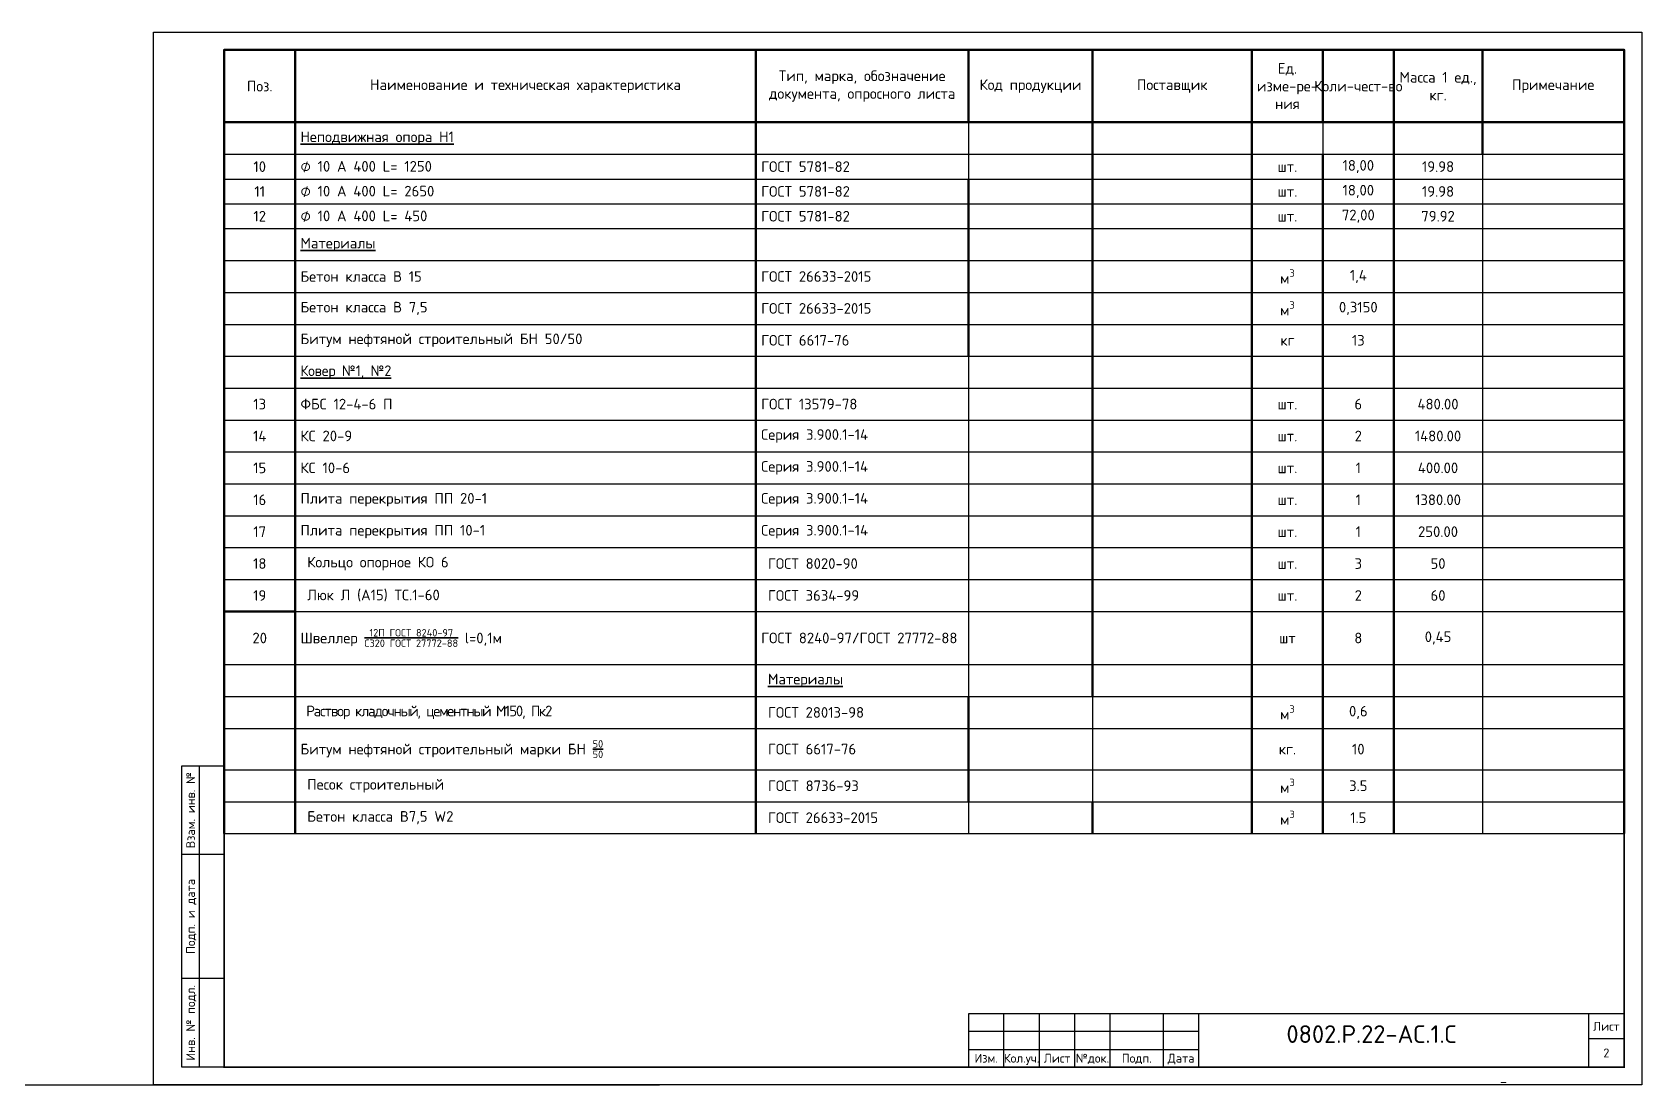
# Model space of a CAD drawing. Header units: millimetres. Extents: x 1601 to 14530, y 1157 to 3820.
# Drawn here: x 13143 to 13597.2, y 2831 to 3128 of the extents above; entities that cross this region are included whole.
import ezdxf
from ezdxf.enums import TextEntityAlignment as Align

# ---------------------------------------------------------------- set-up
doc = ezdxf.new("R2010")
doc.units = ezdxf.units.MM
doc.layers.add('таблица', color=250, linetype='Continuous', lineweight=35)
doc.styles.add('-ISOCPEUR-', font='isocpeur.TTF')
doc.styles.add('GOST-2.304_Type-B', font='GOST Common.ttf')
doc.styles.get("Standard").update_dxf_attribs({"font": 'GOST Common.ttf'})

# ---------------------------------------------------------------- blocks, each defined once
blk = doc.blocks.new('*T341')
at = {"layer": 'таблица', "color": 7, "lineweight": 50, "transparency": 16777216}
for p, q in [((0, 0), (395, 0)), ((0, 0), (0, -20.43)), ((20, 0), (20, -20.43)), ((150, 0), (150, -20.43)), ((210, 0), (210, -20.43)), ((245, 0), (245, -20.43)), ((290, 0), (290, -20.43)), ((310, 0), (310, -20.43)), ((330, 0), (330, -20.43)), ((355, 0), (355, -20.43)), ((395, 0), (395, -20.43))]:
    blk.add_line(p, q, dxfattribs=at)
at = {"layer": 'таблица', "color": 0, "lineweight": 50, "transparency": 16777216}
for p, q in [((0, -20.43), (150, -20.43)), ((0, -20.43), (0, -221.13)), ((20, -20.43), (20, -221.13)), ((210, -20.43), (395, -20.43)), ((245, -20.43), (245, -182.43)), ((290, -20.43), (290, -29.43)), ((330, -20.43), (330, -29.43)), ((355, -20.43), (355, -29.43)), ((395, -20.43), (395, -221.13)), ((210, -36.43), (210, -86.43)), ((0, -158.43), (20, -158.43)), ((210, -182.43), (210, -212.13)), ((245, -212.13), (245, -221.13))]:
    blk.add_line(p, q, dxfattribs=at)
at = {"layer": 'таблица', "color": 0, "linetype": 'ByBlock', "lineweight": 50, "transparency": 16777216}
for p, q in [((150, -20.43), (210, -20.43)), ((150, -20.43), (150, -221.13)), ((290, -29.43), (290, -221.13)), ((310, -29.43), (310, -221.13)), ((330, -29.43), (330, -221.13))]:
    blk.add_line(p, q, dxfattribs=at)
at = {"layer": 'таблица', "color": 0, "linetype": 'ByBlock', "lineweight": -2, "transparency": 16777216}
for p, q in [((210, -20.43), (210, -36.43)), ((310, -20.43), (310, -29.43)), ((355, -29.43), (355, -221.13)), ((210, -86.43), (210, -182.43)), ((245, -182.43), (245, -212.13)), ((210, -191.43), (245, -191.43)), ((210, -203.13), (245, -203.13)), ((210, -212.13), (245, -212.13)), ((210, -212.13), (210, -221.13))]:
    blk.add_line(p, q, dxfattribs=at)
at = {"layer": 'таблица', "color": 0, "lineweight": 25, "transparency": 16777216}
for p, q in [((0, -29.43), (20, -29.43)), ((210, -29.43), (290, -29.43)), ((310, -29.43), (395, -29.43)), ((0, -36.43), (20, -36.43)), ((210, -36.43), (245, -36.43)), ((355, -36.43), (395, -36.43)), ((0, -43.43), (20, -43.43)), ((210, -43.43), (245, -43.43)), ((355, -43.43), (395, -43.43)), ((0, -50.43), (20, -50.43)), ((210, -50.43), (245, -50.43)), ((355, -50.43), (395, -50.43)), ((0, -59.43), (20, -59.43)), ((210, -59.43), (245, -59.43)), ((355, -59.43), (395, -59.43)), ((0, -68.43), (20, -68.43)), ((210, -68.43), (245, -68.43)), ((355, -68.43), (395, -68.43)), ((0, -77.43), (20, -77.43)), ((210, -77.43), (245, -77.43)), ((355, -77.43), (395, -77.43)), ((0, -86.43), (20, -86.43)), ((210, -86.43), (245, -86.43)), ((355, -86.43), (395, -86.43)), ((0, -95.43), (20, -95.43)), ((210, -95.43), (245, -95.43)), ((355, -95.43), (395, -95.43)), ((0, -104.43), (20, -104.43)), ((210, -104.43), (245, -104.43)), ((355, -104.43), (395, -104.43)), ((0, -113.43), (20, -113.43)), ((210, -113.43), (245, -113.43)), ((355, -113.43), (395, -113.43)), ((0, -122.43), (20, -122.43)), ((210, -122.43), (245, -122.43)), ((355, -122.43), (395, -122.43)), ((0, -131.43), (20, -131.43)), ((210, -131.43), (245, -131.43)), ((355, -131.43), (395, -131.43)), ((0, -140.43), (20, -140.43)), ((210, -140.43), (245, -140.43)), ((355, -140.43), (395, -140.43)), ((0, -149.43), (20, -149.43)), ((210, -149.43), (245, -149.43)), ((355, -149.43), (395, -149.43)), ((210, -158.43), (245, -158.43)), ((355, -158.43), (395, -158.43)), ((0, -173.43), (20, -173.43)), ((210, -173.43), (245, -173.43)), ((355, -173.43), (395, -173.43)), ((0, -182.43), (20, -182.43)), ((210, -182.43), (245, -182.43)), ((355, -182.43), (395, -182.43)), ((0, -191.43), (20, -191.43)), ((355, -191.43), (395, -191.43)), ((0, -203.13), (20, -203.13)), ((355, -203.13), (395, -203.13)), ((0, -212.13), (20, -212.13)), ((355, -212.13), (395, -212.13)), ((0, -221.13), (20, -221.13)), ((210, -221.13), (245, -221.13)), ((355, -221.13), (395, -221.13))]:
    blk.add_line(p, q, dxfattribs=at)
at = {"layer": 'таблица', "color": 0, "linetype": 'ByBlock', "lineweight": 25, "transparency": 16777216}
for p, q in [((20, -29.43), (210, -29.43)), ((290, -29.43), (310, -29.43)), ((20, -36.43), (210, -36.43)), ((245, -36.43), (355, -36.43)), ((20, -43.43), (210, -43.43)), ((245, -43.43), (355, -43.43)), ((20, -50.43), (210, -50.43)), ((245, -50.43), (355, -50.43)), ((20, -59.43), (210, -59.43)), ((245, -59.43), (355, -59.43)), ((20, -68.43), (210, -68.43)), ((245, -68.43), (355, -68.43)), ((20, -77.43), (210, -77.43)), ((245, -77.43), (355, -77.43)), ((20, -86.43), (210, -86.43)), ((245, -86.43), (355, -86.43)), ((20, -95.43), (210, -95.43)), ((245, -95.43), (355, -95.43)), ((20, -104.43), (210, -104.43)), ((245, -104.43), (355, -104.43)), ((20, -113.43), (210, -113.43)), ((245, -113.43), (355, -113.43)), ((20, -122.43), (210, -122.43)), ((245, -122.43), (355, -122.43)), ((20, -131.43), (210, -131.43)), ((245, -131.43), (355, -131.43)), ((20, -140.43), (210, -140.43)), ((245, -140.43), (355, -140.43)), ((20, -149.43), (210, -149.43)), ((245, -149.43), (355, -149.43)), ((20, -158.43), (210, -158.43)), ((245, -158.43), (355, -158.43)), ((20, -173.43), (210, -173.43)), ((245, -173.43), (355, -173.43)), ((20, -182.43), (210, -182.43)), ((245, -182.43), (355, -182.43)), ((20, -191.43), (210, -191.43)), ((245, -191.43), (355, -191.43)), ((20, -203.13), (210, -203.13)), ((245, -203.13), (355, -203.13)), ((20, -212.13), (210, -212.13)), ((245, -212.13), (355, -212.13)), ((20, -221.13), (210, -221.13)), ((245, -221.13), (355, -221.13))]:
    blk.add_line(p, q, dxfattribs=at)
at = {"layer": 'таблица', "color": 7, "transparency": 16777216, "char_height": 3, "attachment_point": 5, "style": '-ISOCPEUR-'}
for s, insert, width in [('Ед. изме-ре- ния', (300, -10.22), 17), ('Поз.', (10, -10.22), 17), ('Наименование и техническая характеристика', (85, -10.22), 127), ('Тип, марка, обозначение документа, опросного листа', (180, -10.22), 57), ('Код продукции', (227.5, -10.22), 32), ('Поставщик', (267.5, -10.22), 42), ('Коли-чест-во', (320, -10.22), 17), ('Масса 1 ед., кг.', (342.5, -10.22), 22), ('Примечание', (375, -10.22), 37), ('10', (10, -32.93), 17), ('11', (10, -39.93), 17), ('12', (10, -46.93), 17), ('13', (10, -99.93), 17), ('14', (10, -108.93), 17), ('15', (10, -117.93), 17), ('16', (10, -126.93), 17), ('17', (10, -135.93), 17), ('18', (10, -144.93), 17)]:
    blk.add_mtext(s, dxfattribs=dict(at, insert=insert, width=width))
at = {"layer": 'таблица', "color": 0, "transparency": 16777216, "char_height": 3}
for s, insert, width, attachment_point, style in [('{\\LНеподвижная опора Н1}', (21.5, -24.93), 127, 4, '-ISOCPEUR-'), ('⌀ 10 А 400 L= 1250', (21.5, -32.93), 127, 4, '-ISOCPEUR-'), ('{\\C7;ГОСТ 5781-82}', (151.5, -32.93), 57, 4, '-ISOCPEUR-'), ('18,00', (320, -32.93), 17, 5, '-ISOCPEUR-'), ('19.98', (342.5, -32.93), 22, 5, '-ISOCPEUR-'), ('шт.', (300, -32.93), 17, 5, '-ISOCPEUR-'), ('⌀ 10 А 400 L= 2650', (21.5, -39.93), 127, 4, '-ISOCPEUR-'), ('{\\C7;ГОСТ 5781-82}', (151.5, -39.93), 57, 4, '-ISOCPEUR-'), ('шт.', (300, -39.93), 17, 5, '-ISOCPEUR-'), ('18,00', (320, -39.93), 17, 5, '-ISOCPEUR-'), ('19.98', (342.5, -39.93), 22, 5, '-ISOCPEUR-'), ('⌀ 10 А 400 L= 450', (21.5, -46.93), 127, 4, '-ISOCPEUR-'), ('{\\C7;ГОСТ 5781-82}', (151.5, -46.93), 57, 4, '-ISOCPEUR-'), ('72,00', (320, -46.93), 17, 5, '-ISOCPEUR-'), ('шт.', (300, -46.93), 17, 5, '-ISOCPEUR-'), ('79.92', (342.5, -46.93), 22, 5, '-ISOCPEUR-'), ('{\\LМатериалы}', (21.5, -54.93), 127, 4, '-ISOCPEUR-'), ('Бетон класса В 15', (21.5, -63.93), 127, 4, '-ISOCPEUR-'), ('ГОСТ 26633-2015', (151.5, -63.93), 57, 4, '-ISOCPEUR-'), ('\\A1;м{\\H0.7x;\\S3^ ;}', (300, -63.93), 17, 5, '-ISOCPEUR-'), ('1,4', (320, -63.93), 17, 5, '-ISOCPEUR-'), ('Бетон класса В 7,5', (21.5, -72.93), 127, 4, '-ISOCPEUR-'), ('ГОСТ 26633-2015', (151.5, -72.93), 57, 4, '-ISOCPEUR-'), ('\\A1;м{\\H0.7x;\\S3^ ;}', (300, -72.93), 17, 5, '-ISOCPEUR-'), ('0,3150', (320, -72.93), 17, 5, '-ISOCPEUR-'), ('\\A1;Битум нефтяной строительный БН {\\H1x;50/50 }', (21.5, -81.93), 127, 4, '-ISOCPEUR-'), ('ГОСТ 6617-76', (151.5, -81.93), 57, 4, '-ISOCPEUR-'), ('кг', (300, -81.93), 17, 5, '-ISOCPEUR-'), ('13', (320, -81.93), 17, 5, '-ISOCPEUR-'), ('{\\LКовер №1, №2}', (21.5, -90.93), 127, 4, 'GOST-2.304_Type-B'), ('ФБС 12-4-6 П', (21.5, -99.93), 127, 4, '-ISOCPEUR-'), ('ГОСТ 13579-78', (151.5, -99.93), 57, 4, '-ISOCPEUR-'), ('шт.', (300, -99.93), 17, 5, '-ISOCPEUR-'), ('6', (320, -99.93), 17, 5, '-ISOCPEUR-'), ('480.00', (342.5, -99.93), 22, 5, '-ISOCPEUR-'), ('КС 20-9', (21.5, -108.93), 127, 4, '-ISOCPEUR-'), ('Серия 3.900.1-14', (151.5, -108.93), 57, 4, '-ISOCPEUR-'), ('шт.', (300, -108.93), 17, 5, '-ISOCPEUR-'), ('2', (320, -108.93), 17, 5, '-ISOCPEUR-'), ('1480.00', (342.5, -108.93), 22, 5, '-ISOCPEUR-'), ('КС 10-6', (21.5, -117.93), 127, 4, '-ISOCPEUR-'), ('Серия 3.900.1-14', (151.5, -117.93), 57, 4, '-ISOCPEUR-'), ('шт.', (300, -117.93), 17, 5, '-ISOCPEUR-'), ('1', (320, -117.93), 17, 5, '-ISOCPEUR-'), ('400.00', (342.5, -117.93), 22, 5, '-ISOCPEUR-'), ('Плита перекрытия ПП 20-1', (21.5, -126.93), 127, 4, '-ISOCPEUR-'), ('Серия 3.900.1-14', (151.5, -126.93), 57, 4, '-ISOCPEUR-'), ('шт.', (300, -126.93), 17, 5, '-ISOCPEUR-'), ('1', (320, -126.93), 17, 5, '-ISOCPEUR-'), ('1380.00', (342.5, -126.93), 22, 5, '-ISOCPEUR-'), ('Плита перекрытия ПП 10-1', (21.5, -135.93), 127, 4, '-ISOCPEUR-'), ('Серия 3.900.1-14', (151.5, -135.93), 57, 4, '-ISOCPEUR-'), ('шт.', (300, -135.93), 17, 5, '-ISOCPEUR-'), ('1', (320, -135.93), 17, 5, '-ISOCPEUR-'), ('250.00', (342.5, -135.93), 22, 5, '-ISOCPEUR-'), (' Кольцо опорное КО 6', (21.5, -144.93), 127, 4, '-ISOCPEUR-'), (' ГОСТ 8020-90', (151.5, -144.93), 57, 4, '-ISOCPEUR-'), ('шт.', (300, -144.93), 17, 5, '-ISOCPEUR-'), ('3', (320, -144.93), 17, 5, '-ISOCPEUR-'), ('50', (342.5, -144.93), 22, 5, '-ISOCPEUR-'), ('19', (10, -153.93), 17, 5, '-ISOCPEUR-'), (' Люк Л (А15) ТС.1-60', (21.5, -153.93), 127, 4, '-ISOCPEUR-'), (' ГОСТ 3634-99', (151.5, -153.93), 57, 4, '-ISOCPEUR-'), ('шт.', (300, -153.93), 17, 5, '-ISOCPEUR-'), ('2', (320, -153.93), 17, 5, '-ISOCPEUR-'), ('60', (342.5, -153.93), 22, 5, '-ISOCPEUR-'), ('\\A1;Швеллер {\\H0.7x;\\S12П ГОСТ 8240-97/С320 ГОСТ 27772-88;\\H1.42857x; l=0,1м}', (21.5, -165.93), 127, 4, '-ISOCPEUR-'), ('20', (10, -165.93), 18, 5, '-ISOCPEUR-'), ('ГОСТ 8240-97/ГОСТ 27772-88', (151.5, -165.93), 57, 4, '-ISOCPEUR-'), ('шт', (300, -165.93), 17, 5, '-ISOCPEUR-'), ('8', (320, -165.93), 17, 5, '-ISOCPEUR-'), ('0,45', (342.5, -165.93), 22, 5, '-ISOCPEUR-'), ('{\\L Материалы}', (151.5, -177.93), 57, 4, '-ISOCPEUR-'), ('{\\T0.85; Раствор кладочный, цементный М150, Пк2}', (21.5, -186.93), 127, 4, '-ISOCPEUR-'), (' ГОСТ 28013-98', (151.5, -186.93), 57, 4, '-ISOCPEUR-'), ('\\A1;м{\\H0.7x;\\S3^ ;}', (300, -186.93), 17, 5, '-ISOCPEUR-'), ('0,6', (320, -186.93), 17, 5, '-ISOCPEUR-'), ('\\A1;Битум нефтяной строительный марки БН {\\H0.7x;\\S50/50;}', (21.5, -197.28), 127, 4, '-ISOCPEUR-'), (' ГОСТ 6617-76', (151.5, -197.28), 57, 4, '-ISOCPEUR-'), ('кг.', (300, -197.28), 17, 5, '-ISOCPEUR-'), ('10', (320, -197.28), 17, 5, '-ISOCPEUR-'), (' Песок строительный', (21.5, -207.63), 127, 4, '-ISOCPEUR-'), (' ГОСТ 8736-93', (151.5, -207.63), 57, 4, '-ISOCPEUR-'), ('\\A1;м{\\H0.7x;\\S3^ ;}', (300, -207.63), 17, 5, '-ISOCPEUR-'), ('3.5', (320, -207.63), 17, 5, '-ISOCPEUR-'), (' Бетон класса В7,5 W2', (21.5, -216.63), 127, 4, '-ISOCPEUR-'), (' ГОСТ 26633-2015', (151.5, -216.63), 57, 4, '-ISOCPEUR-'), ('\\A1;м{\\H0.7x;\\S3^ ;}', (300, -216.63), 17, 5, '-ISOCPEUR-'), ('1.5', (320, -216.63), 17, 5, '-ISOCPEUR-')]:
    blk.add_mtext(s, dxfattribs=dict(at, insert=insert, width=width, attachment_point=attachment_point, style=style))

msp = doc.modelspace()

# ---------------------------------------------------------------- linework, layer by layer
for p, q in [((13190.2406, 2835.9949), (13190.2406, 2920.9949)), ((13197.2406, 2895.9949), (13185.2406, 2895.9949)), ((13197.2406, 2860.9949), (13185.2406, 2860.9949)), ((13417.2406, 2835.9949), (13417.2406, 2850.9949)), ((13427.2406, 2835.9949), (13427.2406, 2850.9949)), ((13437.2406, 2835.9949), (13437.2406, 2850.9949)), ((13447.2406, 2835.9949), (13447.2406, 2850.9949)), ((13462.2406, 2835.9949), (13462.2406, 2850.9949)), ((13472.2406, 2835.9949), (13472.2406, 2850.9949)), ((13582.2406, 2850.9949), (13582.2406, 2835.9949)), ((13472.2406, 2845.9949), (13407.2406, 2845.9949)), ((13592.2406, 2843.9949), (13582.2406, 2843.9949)), ((13407.2406, 2840.9949), (13472.2406, 2840.9949)), ((12602.6464, 2830.9949), (13320.0553, 2830.9949))]:
    msp.add_line(p, q)
for points in [[(13177.2406, 3127.9949), (13597.2406, 3127.9949), (13597.2406, 2830.9949), (13177.2406, 2830.9949)], [(13197.2406, 2835.9949), (13185.2406, 2835.9949), (13185.2406, 2920.9949), (13197.2406, 2920.9949)], [(13407.2406, 2835.9949), (13592.2406, 2835.9949), (13592.2406, 2850.9949), (13407.2406, 2850.9949)]]:
    msp.add_lwpolyline(points, close=True)
at = {"const_width": 0.5}
msp.add_lwpolyline([(13197.2406, 3122.9949), (13592.2406, 3122.9949), (13592.2406, 2835.9949), (13197.2406, 2835.9949)], close=True, dxfattribs=at)

# ---------------------------------------------------------------- block references
msp.add_blockref('*T341', (13197.2406, 3122.9949))

# ---------------------------------------------------------------- texts
at = {"style": '-ISOCPEUR-'}
for s, p in [('Взам. инв. №', (13187.7406, 2908.4949)), ('Подп. и дата', (13187.7406, 2878.4949)), ('Инв. № подл.', (13187.7406, 2848.4949))]:
    msp.add_text(s, height=2.5, rotation=90, dxfattribs=at).set_placement(p, align=Align.MIDDLE_CENTER)
for s, p in [('Лист', (13587.2406, 2847.4949)), ('Изм.', (13412.2406, 2838.4949)), ('Кол.уч.', (13422.2406, 2838.4949)), ('Лист', (13432.2406, 2838.4949)), ('№док.', (13442.2406, 2838.4949)), ('Подп.', (13454.7406, 2838.4949)), ('Дата', (13467.2406, 2838.4949))]:
    msp.add_text(s, height=2.5, dxfattribs=at).set_placement(p, align=Align.MIDDLE_CENTER)
at = {"insert": (13496.4382, 2847.803), "char_height": 5, "width": 38.557853, "attachment_point": 1}
msp.add_mtext('\\pi-9.47107,l10;{\\fISOCPEUR|b0|i0|c204|p34;\\C7;0802.Р.22-АС.1.С}', dxfattribs=at)
at = {"style": '-ISOCPEUR-'}
msp.add_attdef('2', text='*', height=2.5, dxfattribs=at).set_placement((13587.2406, 2839.9949), align=Align.MIDDLE_CENTER)
at = {"style": '-ISOCPEUR-', "flags": 8}
msp.add_attdef('_', text='Формат', height=3, dxfattribs=at).set_placement((13558.2129, 2833.2498), align=Align.MIDDLE_CENTER)

doc.saveas('drawing.dxf')
